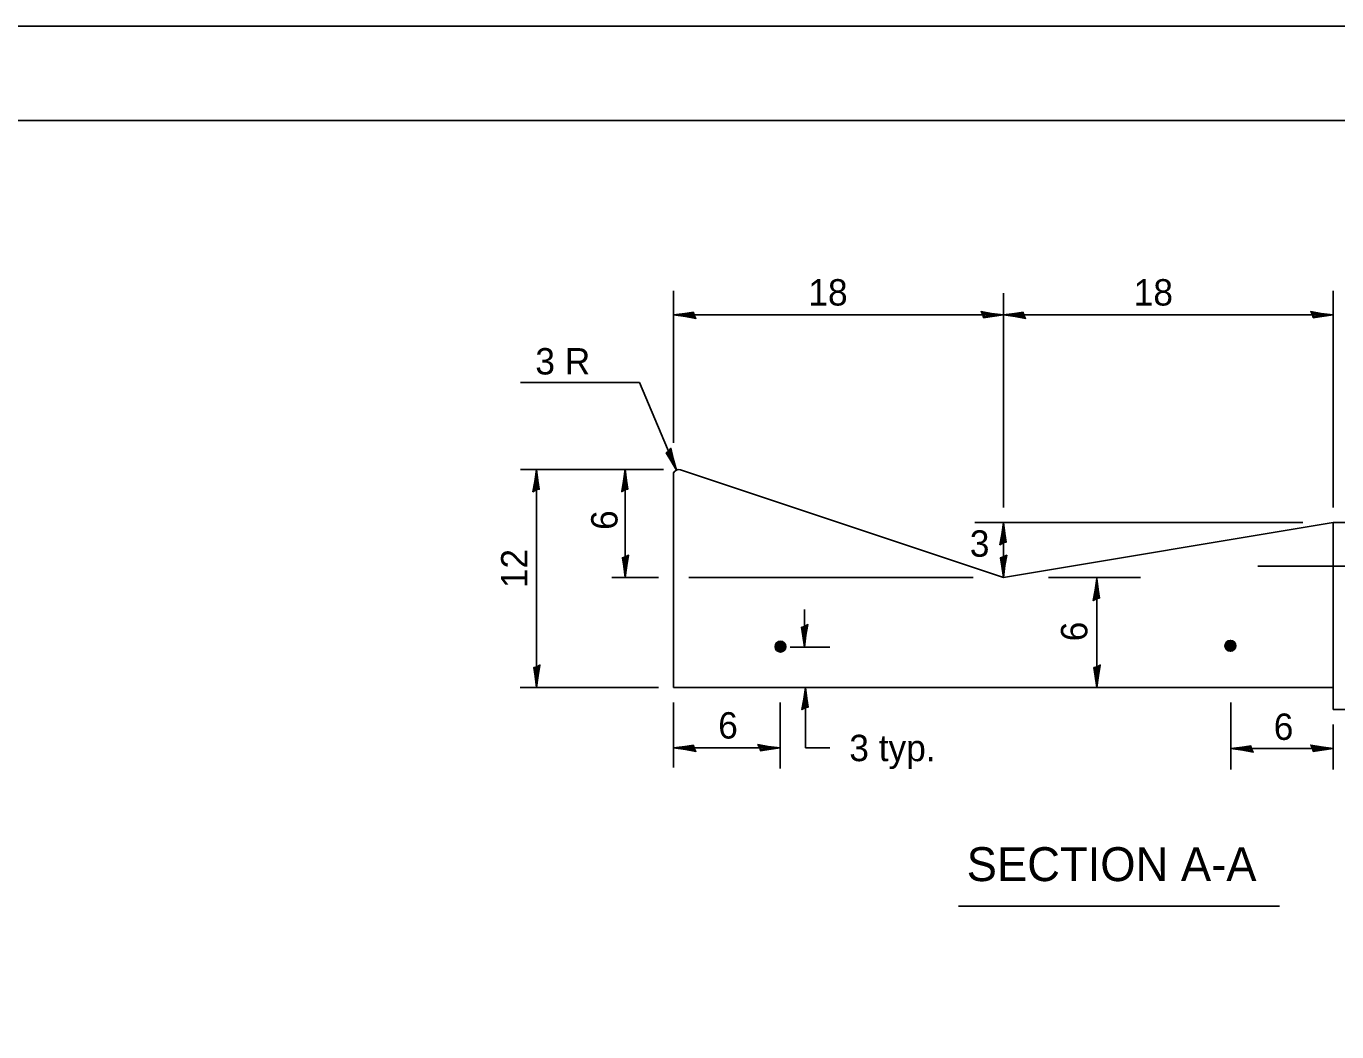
# Model space of a CAD drawing. Extents: x -0.02 to 2.83, y -0.07 to 1.83.
# Drawn here: x 1.877 to 2.457, y 1.389 to 1.833 of the extents above; entities that cross this region are included whole.
import ezdxf

# ---------------------------------------------------------------- set-up
doc = ezdxf.new("R2010")
doc.units = 0
for name, color, linetype in [('RD_Pr_Roadway_Dimensions', 7, 'Continuous'), ('RD_Pr_Roadway_Notes', 7, 'Continuous'), ('SH_General_Details', 7, 'Continuous'), ('SH_Printer_Plotting_Border', 7, 'Continuous')]:
    doc.layers.add(name, color=color, linetype=linetype)

msp = doc.modelspace()

# ---------------------------------------------------------------- linework, layer by layer
at = {"layer": 'RD_Pr_Roadway_Dimensions'}
for p, q in [((2.16357, 1.64914), (2.16357, 1.71632)), ((2.45517, 1.62054), (2.45517, 1.71632)), ((2.30937, 1.62054), (2.30937, 1.71531)), ((2.16357, 1.70564), (2.30937, 1.70564)), ((2.30937, 1.70564), (2.45517, 1.70564)), ((2.14844, 1.67584), (2.09582, 1.67584)), ((2.14844, 1.67584), (2.16478, 1.63707)), ((2.15903, 1.63731), (2.09588, 1.63731)), ((2.10289, 1.63731), (2.10289, 1.54097)), ((2.14212, 1.63739), (2.14212, 1.58957)), ((2.29681, 1.61387), (2.44183, 1.61387)), ((2.30937, 1.58957), (2.30937, 1.61387)), ((2.1569, 1.58957), (2.13628, 1.58957)), ((2.29603, 1.58957), (2.17023, 1.58957)), ((2.32937, 1.58957), (2.37004, 1.58957)), ((2.35066, 1.58914), (2.35066, 1.54097)), ((2.22136, 1.57535), (2.22136, 1.5587)), ((2.21515, 1.5587), (2.23262, 1.5587)), ((2.1569, 1.54097), (2.09569, 1.54097)), ((2.22185, 1.54097), (2.22185, 1.51415)), ((2.16357, 1.53431), (2.16357, 1.50553)), ((2.21065, 1.5342), (2.21065, 1.5051)), ((2.41002, 1.53431), (2.41002, 1.50466)), ((2.45517, 1.52457), (2.45517, 1.50466)), ((2.16357, 1.51415), (2.21065, 1.51415)), ((2.22185, 1.51415), (2.23262, 1.51415)), ((2.41002, 1.51389), (2.45517, 1.51389))]:
    msp.add_line(p, q, dxfattribs=at)
for points in [[(2.1726, 1.7055), (2.1723, 1.70685), (2.16848, 1.70627), (2.16357, 1.70564), (2.16881, 1.70492), (2.17341, 1.70411), (2.1726, 1.7055), (2.1722, 1.7064), (2.16687, 1.70563), (2.1727, 1.70461), (2.17184, 1.70575), (2.16939, 1.7056), (2.17174, 1.70524)], [(2.30033, 1.70577), (2.30063, 1.70442), (2.30445, 1.705), (2.30937, 1.70564), (2.30412, 1.70636), (2.29952, 1.70716), (2.30033, 1.70577), (2.30073, 1.70488), (2.30606, 1.70564), (2.30024, 1.70667), (2.3011, 1.70552), (2.30355, 1.70567), (2.30119, 1.70603)], [(2.3184, 1.7055), (2.3181, 1.70685), (2.31428, 1.70627), (2.30937, 1.70564), (2.31461, 1.70492), (2.31921, 1.70411), (2.3184, 1.7055), (2.318, 1.7064), (2.31267, 1.70563), (2.3185, 1.70461), (2.31764, 1.70575), (2.31519, 1.7056), (2.31754, 1.70524)], [(2.44613, 1.70577), (2.44643, 1.70442), (2.45025, 1.705), (2.45517, 1.70564), (2.44992, 1.70636), (2.44532, 1.70716), (2.44613, 1.70577), (2.44653, 1.70488), (2.45186, 1.70564), (2.44604, 1.70667), (2.4469, 1.70552), (2.44935, 1.70567), (2.44699, 1.70603)], [(2.16139, 1.64545), (2.16026, 1.64465), (2.16228, 1.64135), (2.16478, 1.63707), (2.1634, 1.64219), (2.16236, 1.64673), (2.16139, 1.64545), (2.16072, 1.64473), (2.1635, 1.64012), (2.16218, 1.64588), (2.16146, 1.64465), (2.16255, 1.64245), (2.16197, 1.64476)], [(2.10276, 1.62827), (2.10411, 1.62857), (2.10353, 1.63239), (2.10289, 1.63731), (2.10217, 1.63206), (2.10136, 1.62746), (2.10276, 1.62827), (2.10365, 1.62867), (2.10288, 1.634), (2.10186, 1.62818), (2.10301, 1.62904), (2.10285, 1.63149), (2.1025, 1.62913)], [(2.14199, 1.62836), (2.14334, 1.62866), (2.14275, 1.63248), (2.14212, 1.63739), (2.1414, 1.63215), (2.14059, 1.62755), (2.14199, 1.62836), (2.14288, 1.62876), (2.14211, 1.63409), (2.14109, 1.62826), (2.14224, 1.62912), (2.14208, 1.63157), (2.14172, 1.62922)], [(2.30924, 1.60484), (2.31059, 1.60514), (2.31001, 1.60896), (2.30937, 1.61388), (2.30865, 1.60863), (2.30785, 1.60403), (2.30924, 1.60484), (2.31013, 1.60524), (2.30937, 1.61057), (2.30834, 1.60475), (2.30949, 1.60561), (2.30934, 1.60806), (2.30898, 1.6057)], [(2.14225, 1.59861), (2.1409, 1.59831), (2.14148, 1.59449), (2.14212, 1.58957), (2.14284, 1.59482), (2.14365, 1.59941), (2.14225, 1.59861), (2.14136, 1.59821), (2.14213, 1.59287), (2.14315, 1.5987), (2.142, 1.59784), (2.14216, 1.59539), (2.14251, 1.59775)], [(2.3095, 1.59861), (2.30815, 1.59831), (2.30873, 1.59449), (2.30937, 1.58957), (2.31009, 1.59482), (2.31089, 1.59941), (2.3095, 1.59861), (2.30861, 1.59821), (2.30937, 1.59287), (2.3104, 1.5987), (2.30925, 1.59784), (2.3094, 1.59539), (2.30976, 1.59775)], [(2.35053, 1.58011), (2.35187, 1.58041), (2.35129, 1.58423), (2.35066, 1.58914), (2.34994, 1.5839), (2.34913, 1.5793), (2.35053, 1.58011), (2.35142, 1.58051), (2.35065, 1.58584), (2.34963, 1.58001), (2.35077, 1.58087), (2.35062, 1.58332), (2.35026, 1.58097)], [(2.22149, 1.56788), (2.22012, 1.56757), (2.22071, 1.56369), (2.22136, 1.5587), (2.22209, 1.56403), (2.22291, 1.5687), (2.22149, 1.56788), (2.22059, 1.56747), (2.22137, 1.56205), (2.22241, 1.56797), (2.22124, 1.5671), (2.2214, 1.56461), (2.22176, 1.567)], [(2.10302, 1.55001), (2.10167, 1.54971), (2.10226, 1.54589), (2.10289, 1.54097), (2.10361, 1.54622), (2.10442, 1.55081), (2.10302, 1.55001), (2.10213, 1.54961), (2.1029, 1.54427), (2.10392, 1.5501), (2.10277, 1.54924), (2.10293, 1.54679), (2.10329, 1.54915)], [(2.35079, 1.55001), (2.34944, 1.54971), (2.35002, 1.54589), (2.35066, 1.54097), (2.35138, 1.54622), (2.35218, 1.55081), (2.35079, 1.55001), (2.3499, 1.54961), (2.35067, 1.54427), (2.35169, 1.5501), (2.35054, 1.54924), (2.3507, 1.54679), (2.35105, 1.54915)], [(2.22172, 1.53194), (2.22306, 1.53224), (2.22248, 1.53606), (2.22185, 1.54097), (2.22113, 1.53573), (2.22032, 1.53113), (2.22172, 1.53194), (2.22261, 1.53234), (2.22184, 1.53767), (2.22082, 1.53184), (2.22196, 1.5327), (2.22181, 1.53515), (2.22145, 1.5328)], [(2.1726, 1.51402), (2.1723, 1.51536), (2.16848, 1.51478), (2.16357, 1.51415), (2.16881, 1.51343), (2.17341, 1.51262), (2.1726, 1.51402), (2.1722, 1.51491), (2.16687, 1.51414), (2.1727, 1.51312), (2.17184, 1.51426), (2.16939, 1.51411), (2.17174, 1.51375)], [(2.20161, 1.51428), (2.20191, 1.51293), (2.20573, 1.51351), (2.21065, 1.51415), (2.2054, 1.51487), (2.2008, 1.51567), (2.20161, 1.51428), (2.20201, 1.51339), (2.20734, 1.51416), (2.20152, 1.51518), (2.20238, 1.51403), (2.20483, 1.51419), (2.20247, 1.51454)], [(2.41906, 1.51376), (2.41876, 1.51511), (2.41494, 1.51452), (2.41002, 1.51389), (2.41527, 1.51317), (2.41987, 1.51236), (2.41906, 1.51376), (2.41866, 1.51465), (2.41333, 1.51388), (2.41915, 1.51286), (2.41829, 1.51401), (2.41584, 1.51385), (2.4182, 1.51349)], [(2.44613, 1.51402), (2.44643, 1.51267), (2.45025, 1.51325), (2.45517, 1.51389), (2.44992, 1.51461), (2.44532, 1.51542), (2.44613, 1.51402), (2.44653, 1.51313), (2.45186, 1.5139), (2.44604, 1.51492), (2.4469, 1.51377), (2.44935, 1.51393), (2.44699, 1.51428)]]:
    msp.add_lwpolyline(points, dxfattribs=at)
at = {"layer": 'RD_Pr_Roadway_Notes'}
msp.add_line((2.28957, 1.44419), (2.43155, 1.44418), dxfattribs=at)
at = {"layer": 'SH_General_Details'}
for p, q in [((2.83333, 1.83333), (-0.00001, 1.83333)), ((2.16357, 1.6358), (2.16357, 1.54097)), ((2.30937, 1.58957), (2.16653, 1.63719)), ((2.45517, 1.61387), (2.30937, 1.58957)), ((2.45517, 1.61387), (2.64369, 1.61387)), ((2.45517, 1.53124), (2.45517, 1.61387)), ((2.45517, 1.54097), (2.45517, 1.61387)), ((2.42195, 1.59455), (2.50216, 1.59455)), ((2.16357, 1.54097), (2.45517, 1.54097)), ((2.45517, 1.53124), (2.64313, 1.53124))]:
    msp.add_line(p, q, dxfattribs=at)
msp.add_lwpolyline([(0.16666, 1.79167), (2.79166, 1.79167), (2.79166, 0.04167), (0.16666, 0.04167)], close=True, dxfattribs=at)
for centre, radius in [((2.21081, 1.55898), 0.0024), ((2.21081, 1.55898), 0.00229), ((2.21081, 1.55898), 0.00218), ((2.21081, 1.55897), 0.00207), ((2.21081, 1.55897), 0.00197), ((2.2108, 1.55897), 0.00188), ((2.2108, 1.55897), 0.00179), ((2.2108, 1.55897), 0.00171), ((2.2108, 1.55896), 0.00162), ((2.2108, 1.55896), 0.00155), ((2.2108, 1.55896), 0.00147), ((2.2108, 1.55896), 0.0014), ((2.2108, 1.55896), 0.00134), ((2.2108, 1.55896), 0.00127), ((2.2108, 1.55896), 0.00121), ((2.2108, 1.55895), 0.00115), ((2.2108, 1.55895), 0.0011), ((2.2108, 1.55895), 0.00105), ((2.2108, 1.55895), 0.000998), ((2.2108, 1.55895), 0.00095), ((2.2108, 1.55895), 0.000905), ((2.2108, 1.55895), 0.000862), ((2.2108, 1.55895), 0.000821), ((2.2108, 1.55895), 0.000782), ((2.2108, 1.55895), 0.000744), ((2.2108, 1.55895), 0.000709), ((2.2108, 1.55895), 0.000675), ((2.2108, 1.55895), 0.000643), ((2.2108, 1.55895), 0.000612), ((2.2108, 1.55894), 0.000583), ((2.2108, 1.55894), 0.000555), ((2.2108, 1.55894), 0.000529), ((2.2108, 1.55894), 0.000504), ((2.2108, 1.55894), 0.00048), ((2.2108, 1.55894), 0.000457), ((2.2108, 1.55894), 0.000435), ((2.2108, 1.55894), 0.000414), ((2.2108, 1.55894), 0.000395), ((2.2108, 1.55894), 0.000394), ((2.2108, 1.55894), 0.000376), ((2.2108, 1.55894), 0.000374), ((2.2108, 1.55894), 0.000355), ((2.2108, 1.55894), 0.000338), ((2.2108, 1.55894), 0.000321), ((2.2108, 1.55894), 0.000305), ((2.2108, 1.55894), 0.000289), ((2.2108, 1.55894), 0.000275), ((2.2108, 1.55894), 0.000261), ((2.2108, 1.55894), 0.000248), ((2.2108, 1.55894), 0.000236), ((2.2108, 1.55894), 0.000224), ((2.2108, 1.55894), 0.000213), ((2.2108, 1.55894), 0.000202), ((2.2108, 1.55894), 0.000192), ((2.2108, 1.55894), 0.000182), ((2.2108, 1.55894), 0.000173), ((2.2108, 1.55894), 0.000165), ((2.2108, 1.55894), 0.000156), ((2.2108, 1.55894), 0.000149), ((2.2108, 1.55894), 0.000141), ((2.2108, 1.55894), 0.000134), ((2.2108, 1.55894), 0.000127), ((2.2108, 1.55894), 0.000121), ((2.2108, 1.55894), 0.000115), ((2.2108, 1.55894), 0.000109), ((2.2108, 1.55894), 0.000104), ((2.2108, 1.55894), 0.0000986), ((2.2108, 1.55894), 0.0000936), ((2.2108, 1.55894), 0.000089), ((2.2108, 1.55894), 0.0000845), ((2.2108, 1.55894), 0.0000803), ((2.2108, 1.55894), 0.0000763), ((2.2108, 1.55894), 0.0000725), ((2.2108, 1.55894), 0.0000688), ((2.2108, 1.55894), 0.0000654), ((2.2108, 1.55894), 0.0000621), ((2.2108, 1.55894), 0.000059), ((2.2108, 1.55894), 0.0000561), ((2.2108, 1.55894), 0.0000533), ((2.2108, 1.55894), 0.0000506), ((2.2108, 1.55894), 0.0000481), ((2.2108, 1.55894), 0.0000457), ((2.2108, 1.55894), 0.0000434), ((2.2108, 1.55894), 0.0000412), ((2.2108, 1.55894), 0.0000392), ((2.2108, 1.55894), 0.0000372), ((2.2108, 1.55894), 0.0000353), ((2.40974, 1.55933), 0.0024), ((2.40974, 1.55933), 0.00229), ((2.40973, 1.55933), 0.00218), ((2.40973, 1.55932), 0.00207), ((2.40973, 1.55932), 0.00197), ((2.40973, 1.55932), 0.00188), ((2.40973, 1.55932), 0.00179), ((2.40973, 1.55932), 0.00171), ((2.40973, 1.55931), 0.00162), ((2.40973, 1.55931), 0.00155), ((2.40973, 1.55931), 0.00147), ((2.40973, 1.55931), 0.0014), ((2.40972, 1.55931), 0.00134), ((2.40972, 1.55931), 0.00127), ((2.40972, 1.55931), 0.00121), ((2.40972, 1.5593), 0.00115), ((2.40972, 1.5593), 0.0011), ((2.40972, 1.5593), 0.00105), ((2.40972, 1.5593), 0.000998), ((2.40972, 1.5593), 0.00095), ((2.40972, 1.5593), 0.000905), ((2.40972, 1.5593), 0.000862), ((2.40972, 1.5593), 0.000821), ((2.40972, 1.5593), 0.000782), ((2.40972, 1.5593), 0.000744), ((2.40972, 1.5593), 0.000709), ((2.40972, 1.5593), 0.000675), ((2.40972, 1.5593), 0.000643), ((2.40972, 1.5593), 0.000612), ((2.40972, 1.55929), 0.000583), ((2.40972, 1.55929), 0.000555), ((2.40972, 1.55929), 0.000529), ((2.40972, 1.55929), 0.000504), ((2.40972, 1.55929), 0.00048), ((2.40972, 1.55929), 0.000457), ((2.40972, 1.55929), 0.000435), ((2.40972, 1.55929), 0.000414), ((2.40972, 1.55929), 0.000395), ((2.40972, 1.55929), 0.000394), ((2.40972, 1.55929), 0.000376), ((2.40973, 1.55929), 0.000374), ((2.40973, 1.55929), 0.000355), ((2.40973, 1.55929), 0.000338), ((2.40973, 1.55929), 0.000321), ((2.40973, 1.55929), 0.000305), ((2.40973, 1.55929), 0.000289), ((2.40973, 1.55929), 0.000275), ((2.40973, 1.55929), 0.000261), ((2.40973, 1.55929), 0.000248), ((2.40973, 1.55929), 0.000236), ((2.40973, 1.55929), 0.000224), ((2.40973, 1.55929), 0.000213), ((2.40973, 1.55929), 0.000202), ((2.40973, 1.55929), 0.000192), ((2.40973, 1.55929), 0.000182), ((2.40973, 1.55929), 0.000173), ((2.40973, 1.55929), 0.000165), ((2.40973, 1.55929), 0.000156), ((2.40973, 1.55929), 0.000149), ((2.40973, 1.55929), 0.000141), ((2.40973, 1.55929), 0.000134), ((2.40973, 1.55929), 0.000127), ((2.40973, 1.55929), 0.000121), ((2.40973, 1.55929), 0.000115), ((2.40973, 1.55929), 0.000109), ((2.40973, 1.55929), 0.000104), ((2.40973, 1.55929), 0.0000986), ((2.40973, 1.55929), 0.0000936), ((2.40973, 1.55929), 0.000089), ((2.40973, 1.55929), 0.0000845), ((2.40973, 1.55929), 0.0000803), ((2.40973, 1.55929), 0.0000763), ((2.40973, 1.55929), 0.0000725), ((2.40973, 1.55929), 0.0000688), ((2.40973, 1.55929), 0.0000654), ((2.40973, 1.55929), 0.0000621), ((2.40973, 1.55929), 0.000059), ((2.40973, 1.55929), 0.0000561), ((2.40973, 1.55929), 0.0000533), ((2.40973, 1.55929), 0.0000506), ((2.40973, 1.55929), 0.0000481), ((2.40973, 1.55929), 0.0000457), ((2.40973, 1.55929), 0.0000434), ((2.40973, 1.55929), 0.0000412), ((2.40973, 1.55929), 0.0000392), ((2.40973, 1.55929), 0.0000372), ((2.40973, 1.55929), 0.0000353), ((2.40973, 1.55929), 0.0000336), ((2.40973, 1.55929), 0.0000319), ((2.40973, 1.55929), 0.0000303), ((2.40973, 1.55929), 0.0000288), ((2.40973, 1.55929), 0.0000273), ((2.40973, 1.55929), 0.000026), ((2.40973, 1.55929), 0.0000247), ((2.40973, 1.55929), 0.0000234), ((2.40973, 1.55929), 0.0000223), ((2.40973, 1.55929), 0.0000212), ((2.40973, 1.55929), 0.0000201), ((2.40973, 1.55929), 0.0000191), ((2.40973, 1.55929), 0.0000181), ((2.40973, 1.55929), 0.0000172), ((2.40973, 1.55929), 0.0000164), ((2.40973, 1.55929), 0.0000156), ((2.40973, 1.55929), 0.0000148), ((2.40973, 1.55929), 0.000014), ((2.40973, 1.55929), 0.0000133), ((2.40973, 1.55929), 0.0000127), ((2.40973, 1.55929), 0.000012), ((2.40973, 1.55929), 0.0000114), ((2.40973, 1.55929), 0.0000109), ((2.40973, 1.55929), 0.0000103), ((2.40973, 1.55929), 0.0000098), ((2.40973, 1.55929), 0.00000931), ((2.40974, 1.55929), 0.00000885), ((2.40974, 1.55929), 0.0000084), ((2.40974, 1.55929), 0.00000798), ((2.40974, 1.5593), 0.00000758), ((2.40974, 1.5593), 0.00000721), ((2.40974, 1.5593), 0.00000685), ((2.40974, 1.5593), 0.0000065), ((2.2108, 1.55894), 0.0000336), ((2.2108, 1.55894), 0.0000319), ((2.2108, 1.55894), 0.0000303), ((2.2108, 1.55894), 0.0000288), ((2.2108, 1.55894), 0.0000273), ((2.2108, 1.55894), 0.000026), ((2.2108, 1.55894), 0.0000247), ((2.2108, 1.55894), 0.0000234), ((2.2108, 1.55894), 0.0000223), ((2.2108, 1.55894), 0.0000212), ((2.2108, 1.55894), 0.0000201), ((2.2108, 1.55894), 0.0000191), ((2.2108, 1.55894), 0.0000181), ((2.2108, 1.55894), 0.0000172), ((2.2108, 1.55894), 0.0000164), ((2.21081, 1.55894), 0.0000156), ((2.21081, 1.55894), 0.0000148), ((2.21081, 1.55894), 0.000014), ((2.21081, 1.55894), 0.0000133), ((2.21081, 1.55894), 0.0000127), ((2.21081, 1.55894), 0.000012), ((2.21081, 1.55894), 0.0000114), ((2.21081, 1.55894), 0.0000109), ((2.21081, 1.55894), 0.0000103), ((2.21081, 1.55894), 0.0000098), ((2.21081, 1.55894), 0.00000931), ((2.21081, 1.55894), 0.00000885), ((2.21081, 1.55894), 0.0000084), ((2.21081, 1.55894), 0.00000798), ((2.21081, 1.55895), 0.00000758), ((2.21081, 1.55895), 0.00000721), ((2.21081, 1.55895), 0.00000685), ((2.21081, 1.55895), 0.0000065)]:
    msp.add_circle(centre, radius, dxfattribs=at)
msp.add_arc((2.1658, 1.63487), 0.00242, 72.61694, 157.44846, dxfattribs=at)
at = {"layer": 'SH_Printer_Plotting_Border'}
msp.add_lwpolyline([(-0.00001, 0), (2.83333, 0), (2.83333, 1.83333), (-0.00001, 1.83333)], close=True, dxfattribs=at)

# ---------------------------------------------------------------- texts
at = {"layer": 'RD_Pr_Roadway_Dimensions'}
for s, height, p in [('18', 0.011667, (2.22314, 1.70981)), ('18', 0.011667, (2.36702, 1.70981)), ('3 R', 0.011667, (2.1024, 1.67932)), ('3 ', 0.011667, (2.29453, 1.59873)), ('6', 0.01167, (2.18327, 1.51832)), ('6', 0.01167, (2.42892, 1.51773)), ('3 typ.', 0.011667, (2.24124, 1.50832))]:
    msp.add_text(s, height=height, dxfattribs=at).set_placement(p)
for s, height, p in [('6', 0.01167, (2.13875, 1.61058)), ('12', 0.011667, (2.09892, 1.58482)), ('6', 0.01167, (2.3465, 1.56133))]:
    msp.add_text(s, height=height, rotation=90, dxfattribs=at).set_placement(p)
at = {"layer": 'RD_Pr_Roadway_Notes'}
msp.add_text('SECTION A-A', height=0.015, dxfattribs=at).set_placement((2.29315, 1.45528))

doc.saveas('drawing.dxf')
